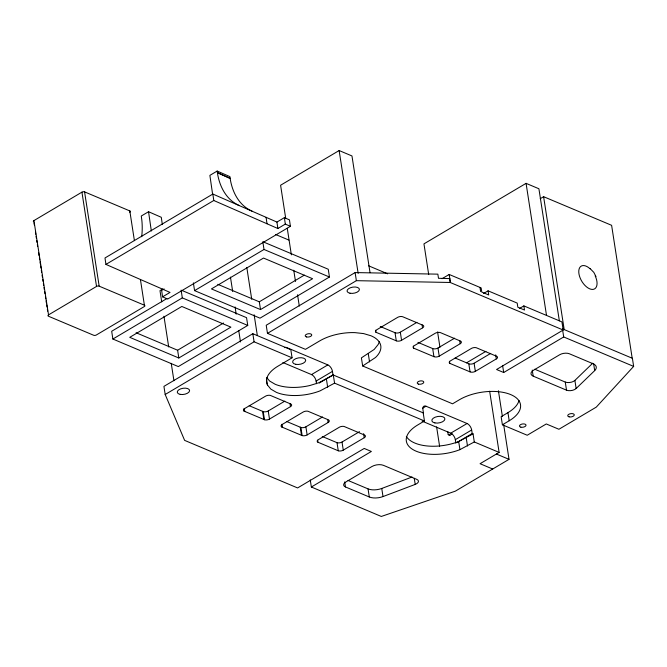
<?xml version="1.0" encoding="UTF-8"?>
<svg xmlns="http://www.w3.org/2000/svg" width="667" height="667" viewBox="0 0 667 667"><rect width="100%" height="100%" fill="white"/><g stroke="black" fill="none" stroke-linecap="round" stroke-linejoin="round"><path stroke-width="1" d="M562.439 328.848L632.391 358.296L633.65 366.4L596.281 407.12L558.913 429.265L546.281 423.954L527.222 435.251L502.393 424.796L501.142 416.683L507.946 412.648A36.668 18.226 -8.8 0 0 519.043 400.45M534.784 369.235L565.257 382.058A6.12 3.043 -8.8 0 0 574.887 380.407L592.705 363.215M532.241 370.06L533.183 376.138L566.516 390.17A6.12 3.043 -8.8 0 0 576.138 388.519L594.697 370.61L593.597 363.515M502.393 424.796L509.204 420.76A36.668 18.226 -8.8 0 0 510.73 394.597A36.668 18.226 -8.8 0 0 459.355 399.775L452.551 403.81L362.665 365.975L361.406 357.862L374.212 349.416L378.097 344.589A36.668 18.226 -8.8 0 0 379.306 341.629M362.665 365.975L375.471 357.529A36.668 18.226 -8.8 0 0 370.994 335.776L363.648 333.592L354.994 332.633A36.668 18.226 -8.8 0 0 319.626 340.954L305.461 349.35L267.475 333.358L266.216 325.246L355.111 272.57L437.852 274.154L438.494 278.297L449.825 278.606M33.7 221.861A1.884 0.942 -8.8 0 1 33.934 220.594L81.933 192.146A1.884 0.942 -8.8 0 1 84.576 191.879L129.807 210.922L134.409 240.645M162.314 224.387L161.289 217.292L148.549 211.722L141.271 216.033L141.829 220.135A67.767 45.298 -66.4 0 1 141.721 236.718M252.018 211.105A68.117 45.531 -66.4 0 1 230.54 180.69L229.898 176.63L217.159 171.06L209.88 175.379L212.665 194.639M162.573 296.84L167.65 299.058L290.395 226.321L289.461 219.877L284.384 217.65L276.938 222.069L212.848 194.047L104.994 257.962L105.928 264.407L170.018 292.421L162.573 296.84L161.639 290.395L164.124 288.919M105.928 264.407L213.782 200.492L277.864 228.514L285.318 224.095L290.395 226.321M48.533 314.874L96.532 286.435A1.884 0.942 -8.8 0 1 99.175 286.168L144.397 305.211A1.884 0.942 -8.8 0 1 144.322 306.553L96.323 335.001A1.884 0.942 -8.8 0 1 93.68 335.268L48.458 316.225A1.884 0.942 -8.8 0 1 48.533 314.874L33.934 220.594M370.035 272.661L351.968 155.945L339.136 150.542L280.59 185.234L285.659 218.001M162.648 289.036L159.98 290.62L161.722 301.884M166.875 298.558L111.681 331.266L112.881 339.036L178.314 366.575L247.757 325.429L246.548 317.659L182.066 290.512M112.881 339.036L182.316 297.882L247.757 325.429M193.372 282.85L194.572 290.62L264.015 249.475L329.448 277.013L328.247 269.243L262.815 241.704M136.085 332.741L177.614 350.225L223.512 323.02M217.784 284.325L259.305 301.809L304.327 275.129M178.814 357.996L230.899 327.13L181.816 306.47L129.74 337.335L178.814 357.996L177.614 350.225M260.514 309.58L312.59 278.714L263.515 258.054L211.431 288.919L260.514 309.58L259.305 301.809M329.448 277.013L260.013 318.167L194.572 290.62M423.195 412.873L424.454 420.977L334.567 383.141L320.068 390.87A36.668 18.226 -8.8 0 1 276.388 392.354L270.835 389.111L267.467 385.009A36.668 18.226 -8.8 0 1 277.914 366.191L292.071 357.804L290.82 349.691L252.826 333.7L163.932 386.376L165.183 394.489L184.626 440.378L297.599 487.936L364.224 448.449L371.361 451.459L311.356 487.01L310.255 479.915M267.475 333.358L356.37 280.674L450.208 282.475L563.19 330.032L561.931 321.919L523.862 305.895L519.401 308.538M165.183 394.489L254.085 341.804L292.071 357.804M559.346 320.835L538.903 188.753L526.071 183.35L423.954 243.864L428.706 274.579M540.212 198.708L543.613 196.69L611.614 225.313L632.191 358.204M442.063 278.681L449.183 274.462L481.14 287.911L481.782 292.054L488.711 294.972L488.069 290.829L483.608 293.472M282.866 362.523L311.514 374.587L327.856 364.899A5.661 3.085 59.3 0 1 332.458 371.377L333 374.896L423.453 412.981L422.911 409.455A5.661 3.085 59.3 0 1 426.005 406.22L467.067 423.503A5.661 3.085 59.3 0 1 471.661 429.982L472.211 433.5L473.045 433.85L474.295 441.963L499.124 452.409L489.653 391.204M316.525 383.7L316.116 381.065L332.458 371.377M380.265 326.497L395.022 332.716A3.777 1.876 -8.8 0 0 398.608 332.841L399.074 332.716A3.777 1.876 -8.8 0 0 400.317 332.183L416.925 322.336M249.233 405.728L263.315 411.647A3.81 1.893 -8.8 0 0 266.341 411.672L266.867 411.547A3.81 1.893 -8.8 0 0 268.234 410.964L284.842 401.125M319.293 383.025L333 374.896M401.567 340.287L422.553 327.856A3.81 1.893 -8.8 0 0 423.462 327.08L423.628 326.805A3.81 1.893 -8.8 0 0 423.07 325.313L402.543 316.683A3.802 1.893 -8.8 0 0 397.649 317.367L376.663 329.806A3.869 1.926 -8.8 0 0 375.988 332.283L396.281 340.82A3.777 1.876 -8.8 0 0 399.867 340.954L400.333 340.82A3.777 1.876 -8.8 0 0 401.567 340.287L400.317 332.183M269.485 419.076L290.47 406.645A3.777 1.876 -8.8 0 0 291.321 405.945L291.487 405.686A3.777 1.876 -8.8 0 0 290.629 403.944L270.335 395.406A3.869 1.926 -8.8 0 0 265.566 396.156L244.581 408.596A3.802 1.893 -8.8 0 0 244.055 411.122L264.566 419.76A3.81 1.893 -8.8 0 0 267.6 419.785L268.117 419.651A3.81 1.893 -8.8 0 0 269.485 419.076L268.234 410.964M417.926 342.354L432.683 348.566A3.777 1.876 -8.8 0 0 437.969 348.032L454.586 338.186M301.484 435.309L300.233 427.197L300.967 427.505A3.81 1.893 -8.8 0 0 305.886 426.822L322.503 416.975M439.228 356.145L460.213 343.705A3.81 1.893 -8.8 0 0 460.722 341.171L440.195 332.533A3.802 1.893 -8.8 0 0 435.301 333.217L414.315 345.656A3.869 1.926 -8.8 0 0 413.64 348.132L433.934 356.67A3.777 1.876 -8.8 0 0 439.228 356.145L437.969 348.032M307.145 434.926L328.131 422.494A3.777 1.876 -8.8 0 0 328.289 419.801L307.996 411.256A3.869 1.926 -8.8 0 0 303.218 412.006L282.233 424.445A3.802 1.893 -8.8 0 0 281.707 426.972L302.226 435.609A3.81 1.893 -8.8 0 0 307.145 434.926L305.886 426.822M466.55 362.823L485.935 351.334M455.161 358.029L468.809 363.773A3.777 1.876 -8.8 0 0 472.386 363.899L472.861 363.773A3.777 1.876 -8.8 0 0 474.095 363.24L490.712 353.393M322.236 436.46L337.01 442.68A3.81 1.893 -8.8 0 0 340.128 442.73L340.645 442.605A3.81 1.893 -8.8 0 0 342.013 442.029L359.496 431.666M475.354 371.344L496.331 358.913A3.81 1.893 -8.8 0 0 497.24 358.137L497.407 357.862A3.81 1.893 -8.8 0 0 496.848 356.378L476.321 347.74A3.802 1.893 -8.8 0 0 471.427 348.424L450.442 360.864A3.869 1.926 -8.8 0 0 449.766 363.34L470.06 371.878A3.777 1.876 -8.8 0 0 473.645 372.011L474.112 371.886A3.777 1.876 -8.8 0 0 475.354 371.344L474.095 363.24M343.272 450.133L364.257 437.702A3.777 1.876 -8.8 0 0 365.099 437.002L365.274 436.752A3.777 1.876 -8.8 0 0 364.407 435.009L344.114 426.463A3.869 1.926 -8.8 0 0 339.345 427.213L318.359 439.653A3.802 1.893 -8.8 0 0 317.834 442.179L338.352 450.817A3.81 1.893 -8.8 0 0 341.379 450.842L341.904 450.709A3.81 1.893 -8.8 0 0 343.272 450.133L342.013 442.029M422.57 408.262L426.005 406.22M563.19 330.032L496.565 369.51L503.693 372.511L563.698 336.96L633.65 366.4M424.454 420.977L417.642 425.012A36.668 18.226 -8.8 0 0 413.09 449.675A36.668 18.226 -8.8 0 0 459.796 449.7L474.295 441.963M422.078 421.127L450.725 433.183L467.067 423.503M455.869 443.18L455.328 439.661L471.661 429.982M457.279 442.354L472.211 433.5M406.345 436.451A36.668 18.226 -8.8 0 0 458.537 441.587L473.045 433.85M499.124 452.409L480.065 463.707L492.688 469.026M503.643 424.537L509.029 459.338L455.311 491.17L381.307 516.458L311.356 487.01M266.775 377.58L269.585 380.999L275.129 384.25A36.668 18.226 -8.8 0 0 309.938 385.493L318.809 382.766L333.308 375.029L334.567 383.141M348.041 480.457L368.042 488.878A11.656 5.795 -8.8 0 0 381.757 488.461L412.056 477.013M383.008 496.573L415.207 484.409A6.12 3.043 -8.8 0 0 416.833 479.39L383.5 465.358A8.262 4.102 -8.8 0 0 371.928 466.525L345.773 482.024A6.92 3.435 -8.8 0 0 345.489 486.96L369.293 496.982A11.656 5.795 -8.8 0 0 383.008 496.573L381.757 488.461M337.01 442.68L338.269 450.792M488.069 290.829L517.192 303.085L517.834 307.229L524.504 310.038L523.862 305.895M368.626 265.816L387.669 273.837M275.529 234.459L288.894 240.078M327.856 364.899L286.793 347.615A5.661 3.085 59.3 0 0 284.609 347.632M496.406 454.027L509.029 459.338M447.724 431.457L448.191 434.509L450 435.268M286.885 421.586L300.884 427.472L302.143 435.584M217.159 171.06L217.392 172.661L230.123 178.231M217.392 172.661L230.198 178.556M590.195 268.668L593.813 272.369L595.99 276.613M217.467 172.986L217.809 175.121A68.117 45.531 -66.4 0 0 239.278 205.536M574.887 380.407L576.138 388.519M543.613 196.69L564.19 329.581M562.598 329.865L563.698 336.96M565.257 382.058L566.516 390.17M526.071 183.35L546.515 315.433M502.593 365.416L503.693 372.511M507.946 412.648L509.204 420.76M495.706 354.861L496.331 358.913M498.407 390.745L502.368 416.341M479.982 287.419L480.624 291.571M468.809 363.773L470.06 371.878M459.738 340.662L460.213 343.705M449.183 274.462L450.442 282.566M449.6 278.506L450.208 282.475M466.233 437.886L467.492 445.998M449.458 361.314L449.766 363.34M458.679 441.521L459.938 449.633M437.585 331.916L439.962 347.282M432.683 348.566L433.934 356.67M422.086 324.812L422.553 327.856M436.61 426.897L439.62 446.365M413.332 346.106L413.64 348.132M395.022 332.716L396.281 340.82M414.265 478.322L415.207 484.409M375.671 330.248L375.988 332.283M339.136 150.542L358.162 273.412M368.284 353.777L369.543 361.889M355.111 272.57L356.37 280.674M363.623 433.642L364.257 437.702M368.042 488.878L369.293 496.982M344.706 481.891L345.489 486.96M326.413 379.106L327.672 387.219M327.655 419.451L328.131 422.494M287.252 228.239L291.371 254.861M293.747 270.218L295.489 281.482M297.549 294.789L299.291 306.053M317.634 440.212L317.951 442.238M290.003 403.602L290.47 406.645M262.965 242.671L264.015 249.475M281.958 424.245L282.424 427.28M281.507 425.004L281.824 427.03M266.525 378.931L267.467 385.009M246.798 267.434L251.734 299.333M254.127 314.766L257.312 335.343M252.826 333.7L254.085 341.804M263.232 411.622L264.482 419.735M262.573 411.347L263.832 419.451M230.457 277.113L232.691 291.521M235.076 306.953L236.193 314.157M238.744 330.615L240.495 341.938M244.297 408.387L244.772 411.431M243.855 409.154L244.164 411.18M181.116 290.112L182.316 297.882M163.949 316.225L168.701 346.948M171.236 363.34L173.937 380.749M140.437 279.59L144.397 305.211M84.576 191.879L99.175 286.168M81.933 192.146L96.532 286.435M34.017 222.961L34.334 225.012M35.443 232.183L35.76 234.234M36.076 236.285L36.393 238.336M36.718 240.387L37.035 242.438M37.352 244.481L37.669 246.532M38.619 252.685L39.095 255.761M39.411 257.804L39.728 259.855M40.045 261.906L40.362 263.957M40.679 266.008L40.995 268.059M41.312 270.11L41.629 272.153M42.113 275.229L42.43 277.28M42.746 279.331L43.063 281.382M43.38 283.433L43.697 285.476M44.014 287.527L44.33 289.578M44.647 291.629L44.964 293.68M45.439 296.757L45.756 298.799M46.073 300.85L46.39 302.901M46.707 304.952L47.023 307.003M47.34 309.054L47.665 311.097M284.384 217.65L285.318 224.095M276.938 222.069L277.864 228.514M266.083 217.317L267.008 223.762M212.848 194.047L213.782 200.492M148.549 211.722L151.334 230.99M311.514 374.587A5.661 3.085 59.3 0 1 316.116 381.065M450.725 433.183A5.661 3.085 59.3 0 1 455.328 439.661M452.034 433.525A3.669 2.476 -67.2 0 1 448.191 434.509M533.183 376.138A8.262 4.102 -8.8 0 1 533.525 370.243L559.68 354.744A6.92 3.435 -8.8 0 1 569.376 353.768L593.18 363.79A11.656 5.795 -8.8 0 1 594.697 370.61M595.189 275.863A13.215 7.204 59.3 0 1 591.07 289.278A13.215 7.204 59.3 0 1 578.773 272.186A13.215 7.204 59.3 0 1 590.12 268.818M129.807 210.922A1.884 0.942 -8.8 0 1 129.723 212.264M295.714 364.315A6.603 3.285 -8.8 0 0 305.703 360.438A6.603 3.285 -8.8 0 0 296.048 358.546A6.603 3.285 -8.8 0 0 295.714 364.315M434.926 422.92A6.603 3.285 -8.8 0 0 444.914 419.043A6.603 3.285 -8.8 0 0 435.259 417.15A6.603 3.285 -8.8 0 0 434.926 422.92M180.19 394.372A6.228 3.093 -8.8 0 0 189.603 390.712A6.228 3.093 -8.8 0 0 180.507 388.928A6.228 3.093 -8.8 0 0 180.19 394.372M306.603 336.952A3.302 1.642 -8.8 0 0 311.747 335.151A3.302 1.642 -8.8 0 0 307.112 334.034A3.302 1.642 -8.8 0 0 306.603 336.952M520.86 427.172A3.302 1.642 -8.8 0 0 526.013 425.371A3.302 1.642 -8.8 0 0 521.377 424.254A3.302 1.642 -8.8 0 0 520.86 427.172M349.992 293.222A6.228 3.093 -8.8 0 0 359.413 289.57A6.228 3.093 -8.8 0 0 350.308 287.777A6.228 3.093 -8.8 0 0 349.992 293.222M418.626 384.134A3.302 1.642 -8.8 0 0 423.77 382.333A3.302 1.642 -8.8 0 0 419.134 381.216A3.302 1.642 -8.8 0 0 418.626 384.134M569.118 416.85A3.302 1.642 -8.8 0 0 574.262 415.049A3.302 1.642 -8.8 0 0 569.626 413.932A3.302 1.642 -8.8 0 0 569.118 416.85"/></g></svg>
